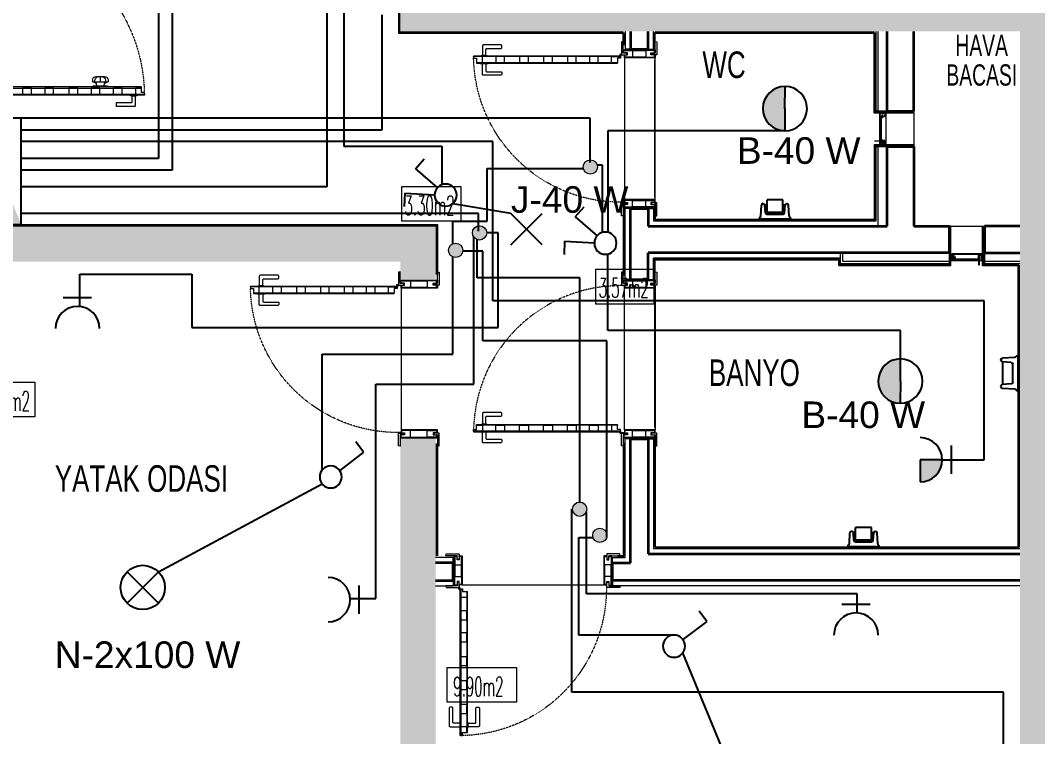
# Model space of a CAD drawing. Header units: millimetres. Extents: x -4402 to 30102, y 1696 to 6551.
# Drawn here: x 14861 to 15435, y 3877 to 4281 of the extents above; entities that cross this region are included whole.
import ezdxf

# ---------------------------------------------------------------- set-up
doc = ezdxf.new("R2010")
doc.units = ezdxf.units.MM
doc.linetypes.add('HIDDEN', pattern=[0.375, 0.25, -0.125])
for name, color, linetype, lineweight in [('ARMATUR', 1, 'Continuous', 20), ('D', 4, 'Continuous', 35), ('HA', 8, 'Continuous', 20), ('I', 3, 'Continuous', 18), ('KP', 1, 'Continuous', 20), ('MH', 20, 'Continuous', 20), ('P', 1, 'Continuous', 20), ('S', 6, 'Continuous', 20), ('TF', 1, 'Continuous', 20), ('YA', 3, 'Continuous', 13), ('YYM', 20, 'Continuous', 18)]:
    doc.layers.add(name, color=color, linetype=linetype, lineweight=lineweight)
for name, color, linetype in [('BOYA', 253, 'Continuous'), ('ELEKTRİK YAZI', 2, 'Continuous'), ('LİNYE', 4, 'Continuous'), ('SEMBOL', 1, 'Continuous'), ('VTCONT', 1, 'Continuous')]:
    doc.layers.add(name, color=color, linetype=linetype)
doc.layers.get('TF').off()
doc.styles.add('1', font='arial.ttf', dxfattribs={"height": 18})
doc.styles.add('SIMPLEX', font='SIMPLEX.SHX', dxfattribs={"width": 0.65, "height": 10})
doc.styles.get("Standard").update_dxf_attribs({"font": 'arial.ttf'})

# ---------------------------------------------------------------- blocks, each defined once
blk = doc.blocks.new('KP-100-D1')
at = {"layer": 'KP', "ltscale": 3}
for p, q in [((-10.1, 5), (-10.1, 95)), ((10, 95), (10, 5))]:
    blk.add_line(p, q, dxfattribs=at)
at = {"layer": 'KP'}
for p, q in [((-85.03, 12.5), (-85.03, 11.52)), ((-84.81, 11.52), (-85.03, 11.52)), ((-76.28, 11.52), (-84.81, 11.52)), ((-78.28, 14.5), (-83.03, 14.5)), ((-80.66, 14.5), (-80.66, 11.52)), ((-76.28, 11.52), (-76.5, 11.52)), ((-76.28, 12.5), (-76.28, 11.52)), ((-76.9, 9.22), (-84.41, 9.22)), ((-82.81, 9.52), (-82.81, 9.22)), ((-78.5, 9.52), (-78.5, 9.22)), ((-97.8, 3.83), (-101.3, 3.83)), ((-98.55, 3.68), (-100.55, 3.68)), ((-10.39, 3.4), (-13.18, 3.4)), ((-12.5, 4.05), (-12.5, 2.72))]:
    blk.add_line(p, q, dxfattribs=at)
at = {"layer": 'KP', "color": 1, "ltscale": 3}
for points in [[(-11, 96.75), (-9.1, 96.75, 0.414214), (-9, 96.85), (-9, 97.65, 0.414214), (-9.1, 97.75), (-10.9, 97.75, -0.414214), (-11, 97.85), (-11, 104.14, 0.453592), (-11.11, 104.23), (-11.91, 104.06, 0.375902), (-12, 103.96), (-12, 96.85, 0.414214), (-11.9, 96.75), (-11, 96.75)], [(10, 96.75), (8.1, 96.75, -0.414214), (8, 96.85), (8, 97.65, -0.414214), (8.1, 97.75), (9.9, 97.75, 0.414214), (10, 97.85), (10, 104.14, -0.453592), (10.11, 104.23), (10.91, 104.06, -0.375902), (11, 103.96), (11, 96.85, -0.414214), (10.9, 96.75), (10, 96.75)], [(-11, 3.25), (-9.1, 3.25, -0.414214), (-9, 3.15), (-9, 2.35, -0.414214), (-9.1, 2.25), (-10.9, 2.25, 0.414214), (-11, 2.15), (-11, -4.14, -0.453592), (-11.11, -4.23), (-11.91, -4.06, -0.375902), (-12, -3.96), (-12, 3.15, -0.414214), (-11.9, 3.25), (-11, 3.25)], [(10, 3.25), (8.1, 3.25, 0.414214), (8, 3.15), (8, 2.35, 0.414214), (8.1, 2.25), (9.9, 2.25, -0.414214), (10, 2.15), (10, -4.14, 0.453592), (10.11, -4.23), (10.91, -4.06, 0.375902), (11, -3.96), (11, 3.15, 0.414214), (10.9, 3.25), (10, 3.25)]]:
    blk.add_lwpolyline(points, format="xyb", dxfattribs=at)
at = {"layer": 'KP', "ltscale": 3}
for points in [[(-10.6, 97.8), (-11, 97.8), (-11, 99.5), (10, 99.5), (10, 97.8), (9.6, 97.8)], [(-10.6, 97.8), (-10.6, 99.1), (-5.25, 99.1), (-5.25, 95.4), (-10.1, 95.4), (-10.1, 95.9), (-9.8, 95.9), (-9.8, 96.1), (-10.1, 96.1), (-10.1, 96.7), (-8.6, 96.7), (-8.6, 97.8), (-10.6, 97.8)], [(-5.25, 99.1), (4.25, 99.1), (4.25, 95.4), (-5.25, 95.4)], [(9.6, 97.8), (9.6, 99.1), (4.25, 99.1), (4.25, 95.4), (9.6, 95.4), (9.6, 95.9), (9.6, 95.9), (9.6, 96.1), (9.6, 96.1), (9.6, 96.7), (7.6, 96.7), (7.6, 97.8), (9.6, 97.8)], [(9.6, 96.7), (10, 96.7), (10, 95), (-10.1, 95), (-10.1, 95.4)], [(-105.55, 4.5), (-105.55, 5.5), (-103.9, 5.5), (-103.9, 8), (-100.55, 8), (-100.55, 4.5), (-105.55, 4.5), (-105.55, 5.5)], [(-12.65, 4.5), (-12.65, 5.5), (-14.3, 5.5), (-14.3, 8), (-17.65, 8), (-17.65, 4.5), (-12.65, 4.5), (-12.65, 5.5)], [(-10.6, 2.2), (-11, 2.2), (-11, 0.5), (10, 0.5), (10, 2.2), (9.6, 2.2)], [(-10.6, 2.2), (-10.6, 0.9), (-5.25, 0.9), (-5.25, 4.6), (-10.1, 4.6), (-10.1, 4.1), (-9.8, 4.1), (-9.8, 3.9), (-10.1, 3.9), (-10.1, 3.3), (-8.6, 3.3), (-8.6, 2.2), (-10.6, 2.2)], [(9.6, 3.3), (10, 3.3), (10, 5), (-10.1, 5), (-10.1, 4.6)], [(-5.25, 0.9), (4.25, 0.9), (4.25, 4.6), (-5.25, 4.6)], [(9.6, 2.2), (9.6, 0.9), (4.25, 0.9), (4.25, 4.6), (9.6, 4.6), (9.6, 4.1), (9.6, 4.1), (9.6, 3.9), (9.6, 3.9), (9.6, 3.3), (7.6, 3.3), (7.6, 2.2), (9.6, 2.2)]]:
    blk.add_lwpolyline(points, dxfattribs=at)
for points in [[(-103.9, 8), (-103.9, 8.4, -0.414214), (-103.7, 8.6), (-14.55, 8.6, -0.414214), (-14.3, 8.35), (-14.3, 8)], [(-105.55, 4.5), (-105.55, 4.1, 0.414214), (-105.35, 3.9), (-12.9, 3.9, 0.414214), (-12.65, 4.15), (-12.65, 4.5)]]:
    blk.add_lwpolyline(points, format="xyb", close=True, dxfattribs=at)
for points in [[(-88, 4.5), (-93, 4.5), (-93, 8), (-88, 8)], [(-75.45, 4.5), (-80.45, 4.5), (-80.45, 8), (-75.45, 8)], [(-62.9, 4.5), (-67.9, 4.5), (-67.9, 8), (-62.9, 8)], [(-49.3, 4.5), (-54.3, 4.5), (-54.3, 8), (-49.3, 8)], [(-36.75, 4.5), (-41.75, 4.5), (-41.75, 8), (-36.75, 8)], [(-25.2, 4.5), (-30.2, 4.5), (-30.2, 8), (-25.2, 8)]]:
    blk.add_lwpolyline(points, close=True, dxfattribs=at)
at = {"layer": 'KP'}
for points in [[(-101.75, 3.9), (-101.75, 3.88, 0.414214), (-101.7, 3.83), (-97.4, 3.83, 0.414214), (-97.35, 3.88), (-97.35, 3.9)], [(-98.55, 3.68), (-98.55, 0.2, 0.414214), (-98.05, -0.3), (-90.05, -0.3, -0.414214), (-89.55, -0.8), (-89.55, -1.79, -0.410092), (-90.05, -2.3), (-100.05, -2.3, -0.414214), (-100.55, -1.8), (-100.55, 3.68)]]:
    blk.add_lwpolyline(points, format="xyb", dxfattribs=at)
for points in [[(-100.55, 3.68), (-100.85, 3.83)], [(-98.55, 3.68), (-98.25, 3.83)]]:
    blk.add_lwpolyline(points, dxfattribs=at)
for radius in [0.5, 0.42]:
    blk.add_circle((-12.5, 3.4), radius, dxfattribs=at)
at = {"layer": 'KP', "color": 8, "linetype": 'HIDDEN', "ltscale": 0.5}
blk.add_arc((-12.5, 3.4), 93.05, 88.52203, 178.70681, dxfattribs=at)
at = {"layer": 'KP'}
for centre, radius, start, end in [((-83.03, 12.5), 2, 90, 180), ((-84.81, 9.52), 2, 0, 90), ((-80.2, 11.56), 3.55, 123.88288, 180.62945), ((-81.11, 11.56), 3.55, 359.37055, 56.11712), ((-76.5, 9.52), 2, 90, 180), ((-78.28, 12.5), 2, 0, 90), ((-84.41, 8.6), 0.625, 90, 180), ((-76.9, 8.6), 0.625, 0, 90)]:
    blk.add_arc(centre, radius, start, end, dxfattribs=at)
blk = doc.blocks.new('KP-90-3')
at = {"layer": 'KP', "ltscale": 3}
blk.add_line((9.38, -5), (9.38, -85), dxfattribs=at)
at = {"layer": 'KP'}
for p, q in [((9.67, -3.4), (12.18, -3.4)), ((11.5, -4.05), (11.5, -2.72)), ((86.8, -3.83), (90.3, -3.83)), ((87.55, -3.68), (89.55, -3.68)), ((86.8, -8.11), (90.3, -8.11)), ((87.55, -8.26), (89.55, -8.26))]:
    blk.add_line(p, q, dxfattribs=at)
at = {"layer": 'KP', "color": 1, "ltscale": 3}
for points in [[(-11, -3.25), (-9.1, -3.25, 0.414214), (-9, -3.15), (-9, -2.35, 0.414214), (-9.1, -2.25), (-10.9, -2.25, -0.414214), (-11, -2.15), (-11, 4.14, 0.453592), (-11.11, 4.23), (-11.91, 4.06, 0.375902), (-12, 3.96), (-12, -3.15, 0.414214), (-11.9, -3.25), (-11, -3.25)], [(10, -3.25), (8.1, -3.25, -0.414214), (8, -3.15), (8, -2.35, -0.414214), (8.1, -2.25), (9.9, -2.25, 0.414214), (10, -2.15), (10, 4.14, -0.453592), (10.11, 4.23), (10.91, 4.06, -0.375902), (11, 3.96), (11, -3.15, -0.414214), (10.9, -3.25), (10, -3.25)], [(-11, -86.75), (-9.1, -86.75, -0.414214), (-9, -86.85), (-9, -87.65, -0.414214), (-9.1, -87.75), (-10.9, -87.75, 0.414214), (-11, -87.85), (-11, -94.14, -0.453592), (-11.11, -94.23), (-11.91, -94.06, -0.375902), (-12, -93.96), (-12, -86.85, -0.414214), (-11.9, -86.75), (-11, -86.75)], [(10, -86.75), (8.1, -86.75, 0.414214), (8, -86.85), (8, -87.65, 0.414214), (8.1, -87.75), (9.9, -87.75, -0.414214), (10, -87.85), (10, -94.14, 0.453592), (10.11, -94.23), (10.91, -94.06, 0.375902), (11, -93.96), (11, -86.85, 0.414214), (10.9, -86.75), (10, -86.75)]]:
    blk.add_lwpolyline(points, format="xyb", dxfattribs=at)
at = {"layer": 'KP'}
for points in [[(87.55, -3.68), (87.55, -0.2, 0.414214), (87.05, 0.3), (79.05, 0.3, -0.414214), (78.55, 0.8), (78.55, 1.79, -0.410092), (79.05, 2.3), (89.05, 2.3, -0.414214), (89.55, 1.8), (89.55, -3.68)], [(90.75, -3.9), (90.75, -3.88, 0.414214), (90.7, -3.83), (86.4, -3.83, 0.414214), (86.35, -3.88), (86.35, -3.9)], [(87.55, -8.26), (87.55, -12.3, -0.414214), (87.05, -12.8), (79.05, -12.8, 0.414214), (78.55, -13.3), (78.55, -14.29, 0.410092), (79.05, -14.8), (89.05, -14.8, 0.414214), (89.55, -14.3), (89.55, -8.26)], [(90.75, -8.04), (90.75, -8.06, -0.414214), (90.7, -8.11), (86.4, -8.11, -0.414214), (86.35, -8.06), (86.35, -8.04)]]:
    blk.add_lwpolyline(points, format="xyb", dxfattribs=at)
at = {"layer": 'KP', "ltscale": 3}
for points in [[(9.6, -2.2), (10, -2.2), (10, -0.5), (-11, -0.5), (-11, -2.2), (-10.6, -2.2)], [(-10.6, -3.3), (-11, -3.3), (-11, -5), (9.38, -5), (9.38, -4.6)], [(-10.6, -2.2), (-10.6, -0.9), (-5.25, -0.9), (-5.25, -4.6), (-10.6, -4.6), (-10.6, -4.1), (-10.6, -4.1), (-10.6, -3.9), (-10.6, -3.9), (-10.6, -3.3), (-8.6, -3.3), (-8.6, -2.2), (-10.6, -2.2)], [(4.25, -0.9), (-5.25, -0.9), (-5.25, -4.6), (4.25, -4.6)], [(9.6, -2.2), (9.6, -0.9), (4.25, -0.9), (4.25, -4.6), (9.38, -4.6), (9.38, -4.1), (9.08, -4.1), (9.08, -3.9), (9.38, -3.9), (9.38, -3.3), (7.6, -3.3), (7.6, -2.2), (9.6, -2.2)], [(11.65, -4.22), (11.65, -5.22), (13.3, -5.22), (13.3, -7.72), (16.65, -7.72), (16.65, -4.22), (11.65, -4.22), (11.65, -5.22)], [(94.55, -4.22), (94.55, -5.22), (92.9, -5.22), (92.9, -7.72), (89.55, -7.72), (89.55, -4.22), (94.55, -4.22), (94.55, -5.22)], [(-10.6, -86.7), (-11, -86.7), (-11, -85), (9.38, -85), (9.38, -85.4)], [(-10.6, -87.8), (-10.6, -89.1), (-5.25, -89.1), (-5.25, -85.4), (-10.6, -85.4), (-10.6, -85.9), (-10.6, -85.9), (-10.6, -86.1), (-10.6, -86.1), (-10.6, -86.7), (-8.6, -86.7), (-8.6, -87.8), (-10.6, -87.8)], [(4.25, -89.1), (-5.25, -89.1), (-5.25, -85.4), (4.25, -85.4)], [(9.6, -87.8), (9.6, -89.1), (4.25, -89.1), (4.25, -85.4), (9.38, -85.4), (9.38, -85.9), (9.08, -85.9), (9.08, -86.1), (9.38, -86.1), (9.38, -86.7), (7.6, -86.7), (7.6, -87.8), (9.6, -87.8)], [(9.6, -87.8), (10, -87.8), (10, -89.5), (-11, -89.5), (-11, -87.8), (-10.6, -87.8)]]:
    blk.add_lwpolyline(points, dxfattribs=at)
for points in [[(94.55, -4.22), (94.55, -4.1, 0.414214), (94.35, -3.9), (11.9, -3.9, 0.414214), (11.65, -4.15), (11.65, -4.22)], [(92.9, -7.72), (92.9, -7.84, -0.414214), (92.7, -8.04), (13.55, -8.04, -0.414214), (13.3, -7.79), (13.3, -7.72)]]:
    blk.add_lwpolyline(points, format="xyb", close=True, dxfattribs=at)
for points in [[(24.15, -4.22), (29.15, -4.22), (29.15, -7.72), (24.15, -7.72)], [(36.55, -4.22), (41.55, -4.22), (41.55, -7.72), (36.55, -7.72)], [(50.05, -4.22), (55.05, -4.22), (55.05, -7.72), (50.05, -7.72)], [(63.55, -4.22), (68.55, -4.22), (68.55, -7.72), (63.55, -7.72)], [(77.05, -4.22), (82.05, -4.22), (82.05, -7.72), (77.05, -7.72)]]:
    blk.add_lwpolyline(points, close=True, dxfattribs=at)
at = {"layer": 'KP'}
for points in [[(87.55, -3.68), (87.25, -3.83)], [(89.55, -3.68), (89.85, -3.83)], [(87.55, -8.26), (87.25, -8.11)], [(89.55, -8.26), (89.85, -8.11)]]:
    blk.add_lwpolyline(points, dxfattribs=at)
for radius in [0.5, 0.42]:
    blk.add_circle((11.5, -3.4), radius, dxfattribs=at)
at = {"layer": 'KP', "color": 8, "linetype": 'HIDDEN', "ltscale": 0.5}
blk.add_arc((11.5, -3.4), 83.05, 268.53726, 358.74429, dxfattribs=at)
blk = doc.blocks.new('KW901')
at = {"layer": 'KP', "ltscale": 3}
for p, q in [((-85, 8), (-5, 8)), ((-5, -9.38), (-85, -9.38))]:
    blk.add_line(p, q, dxfattribs=at)
at = {"layer": 'KP'}
for p, q in [((-3.4, -9.67), (-3.4, -12.18)), ((-4.05, -11.5), (-2.72, -11.5)), ((-8.26, -87.55), (-8.26, -89.55)), ((-8.11, -86.8), (-8.11, -90.3)), ((-3.83, -86.8), (-3.83, -90.3)), ((-3.68, -87.55), (-3.68, -89.55))]:
    blk.add_line(p, q, dxfattribs=at)
at = {"layer": 'KP', "color": 1, "ltscale": 3}
for points in [[(-86.75, 8), (-86.75, 6.1, -0.414214), (-86.85, 6), (-87.65, 6, -0.414214), (-87.75, 6.1), (-87.75, 7.9, 0.414214), (-87.85, 8), (-94.14, 8, -0.453592), (-94.23, 8.11), (-94.06, 8.91, -0.375902), (-93.96, 9), (-86.85, 9, -0.414214), (-86.75, 8.9), (-86.75, 8)], [(-3.25, 8), (-3.25, 6.1, 0.414214), (-3.15, 6), (-2.35, 6, 0.414214), (-2.25, 6.1), (-2.25, 7.9, -0.414214), (-2.15, 8), (4.14, 8, 0.453592), (4.23, 8.11), (4.06, 8.91, 0.375902), (3.96, 9), (-3.15, 9, 0.414214), (-3.25, 8.9), (-3.25, 8)], [(-86.75, -10), (-86.75, -8.1, 0.414214), (-86.85, -8), (-87.65, -8, 0.414214), (-87.75, -8.1), (-87.75, -9.9, -0.414214), (-87.85, -10), (-94.14, -10, 0.453592), (-94.23, -10.11), (-94.06, -10.91, 0.375902), (-93.96, -11), (-86.85, -11, 0.414214), (-86.75, -10.9), (-86.75, -10)], [(-3.25, -10), (-3.25, -8.1, -0.414214), (-3.15, -8), (-2.35, -8, -0.414214), (-2.25, -8.1), (-2.25, -9.9, 0.414214), (-2.15, -10), (4.14, -10, -0.453592), (4.23, -10.11), (4.06, -10.91, -0.375902), (3.96, -11), (-3.15, -11, -0.414214), (-3.25, -10.9), (-3.25, -10)]]:
    blk.add_lwpolyline(points, format="xyb", dxfattribs=at)
at = {"layer": 'KP', "ltscale": 3}
for points in [[(-87.8, -9.6), (-87.8, -10), (-89.5, -10), (-89.5, 8), (-87.8, 8), (-87.8, 7.6)], [(-87.8, 7.6), (-89.1, 7.6), (-89.1, -4.75), (-85.4, -4.75), (-85.4, 7.6), (-85.9, 7.6), (-85.9, 7.6), (-86.1, 7.6), (-86.1, 7.6), (-86.7, 7.6), (-86.7, 5.6), (-87.8, 5.6), (-87.8, 7.6)], [(-86.7, 7.6), (-86.7, 8), (-85, 8), (-85, -9.38), (-85.4, -9.38)], [(-3.3, 7.6), (-3.3, 8), (-5, 8), (-5, -9.38), (-4.6, -9.38)], [(-2.2, 7.6), (-0.9, 7.6), (-0.9, -4.75), (-4.6, -4.75), (-4.6, 7.6), (-4.1, 7.6), (-4.1, 7.6), (-3.9, 7.6), (-3.9, 7.6), (-3.3, 7.6), (-3.3, 5.6), (-2.2, 5.6), (-2.2, 7.6)], [(-2.2, -9.6), (-2.2, -10), (-0.5, -10), (-0.5, 8), (-2.2, 8), (-2.2, 7.6)], [(-87.8, -9.6), (-89.1, -9.6), (-89.1, 2.75), (-85.4, 2.75), (-85.4, -9.38), (-85.9, -9.38), (-85.9, -9.08), (-86.1, -9.08), (-86.1, -9.38), (-86.7, -9.38), (-86.7, -7.6), (-87.8, -7.6), (-87.8, -9.6)], [(-89.1, 2.75), (-89.1, -4.75), (-85.4, -4.75), (-85.4, 2.75)], [(-2.2, -9.6), (-0.9, -9.6), (-0.9, 2.75), (-4.6, 2.75), (-4.6, -9.38), (-4.1, -9.38), (-4.1, -9.08), (-3.9, -9.08), (-3.9, -9.38), (-3.3, -9.38), (-3.3, -7.6), (-2.2, -7.6), (-2.2, -9.6)], [(-0.9, 2.75), (-0.9, -4.75), (-4.6, -4.75), (-4.6, 2.75)], [(-4.22, -11.65), (-5.22, -11.65), (-5.22, -13.3), (-7.72, -13.3), (-7.72, -16.65), (-4.22, -16.65), (-4.22, -11.65), (-5.22, -11.65)], [(-4.22, -94.55), (-5.22, -94.55), (-5.22, -92.9), (-7.72, -92.9), (-7.72, -89.55), (-4.22, -89.55), (-4.22, -94.55), (-5.22, -94.55)]]:
    blk.add_lwpolyline(points, dxfattribs=at)
for points in [[(-7.72, -92.9), (-7.84, -92.9, -0.414214), (-8.04, -92.7), (-8.04, -13.55, -0.414214), (-7.79, -13.3), (-7.72, -13.3)], [(-4.22, -94.55), (-4.1, -94.55, 0.414214), (-3.9, -94.35), (-3.9, -11.9, 0.414214), (-4.15, -11.65), (-4.22, -11.65)]]:
    blk.add_lwpolyline(points, format="xyb", close=True, dxfattribs=at)
for points in [[(-4.22, -24.15), (-4.22, -29.15), (-7.72, -29.15), (-7.72, -24.15)], [(-4.22, -36.55), (-4.22, -41.55), (-7.72, -41.55), (-7.72, -36.55)], [(-4.22, -50.05), (-4.22, -55.05), (-7.72, -55.05), (-7.72, -50.05)], [(-4.22, -63.55), (-4.22, -68.55), (-7.72, -68.55), (-7.72, -63.55)], [(-4.22, -77.05), (-4.22, -82.05), (-7.72, -82.05), (-7.72, -77.05)]]:
    blk.add_lwpolyline(points, close=True, dxfattribs=at)
at = {"layer": 'KP'}
for points in [[(-8.26, -87.55), (-12.3, -87.55, -0.414214), (-12.8, -87.05), (-12.8, -79.05, 0.414214), (-13.3, -78.55), (-14.29, -78.55, 0.410092), (-14.8, -79.05), (-14.8, -89.05, 0.414214), (-14.3, -89.55), (-8.26, -89.55)], [(-3.68, -87.55), (-0.2, -87.55, 0.414214), (0.3, -87.05), (0.3, -79.05, -0.414214), (0.8, -78.55), (1.79, -78.55, -0.410092), (2.3, -79.05), (2.3, -89.05, -0.414214), (1.8, -89.55), (-3.68, -89.55)], [(-8.04, -90.75), (-8.06, -90.75, -0.414214), (-8.11, -90.7), (-8.11, -86.4, -0.414214), (-8.06, -86.35), (-8.04, -86.35)], [(-3.9, -90.75), (-3.88, -90.75, 0.414214), (-3.83, -90.7), (-3.83, -86.4, 0.414214), (-3.88, -86.35), (-3.9, -86.35)]]:
    blk.add_lwpolyline(points, format="xyb", dxfattribs=at)
for points in [[(-8.26, -87.55), (-8.11, -87.25)], [(-8.26, -89.55), (-8.11, -89.85)], [(-3.68, -87.55), (-3.83, -87.25)], [(-3.68, -89.55), (-3.83, -89.85)]]:
    blk.add_lwpolyline(points, dxfattribs=at)
for radius in [0.5, 0.42]:
    blk.add_circle((-3.4, -11.5), radius, dxfattribs=at)
at = {"layer": 'KP', "color": 8, "linetype": 'HIDDEN', "ltscale": 0.5}
blk.add_arc((-3.4, -11.5), 83.05, 178.53726, 268.74429, dxfattribs=at)
blk = doc.blocks.new('KAGITLIK PL 1')
at = {"layer": 'ARMATUR', "linetype": 'Continuous'}
blk.add_line((2.09, 0), (-2.12, 0), dxfattribs=at)
at = {"layer": 'VTCONT'}
for p, q in [((-8.94, 0), (8.94, 0)), ((8.94, -0.2), (8.94, 0)), ((-8.01, -1.72), (-7.68, -7.9)), ((-5.44, -3.51), (-5.77, -7.9)), ((-4.55, -2.69), (4.53, -2.69)), ((-4.49, -3.8), (-4.49, -10.96)), ((-4.49, -3.8), (4.46, -3.8)), ((4.46, -3.8), (4.46, -10.96)), ((5.42, -3.51), (5.74, -7.9)), ((7.98, -1.72), (7.66, -7.9)), ((-6.66, -8.73), (-6.79, -8.73)), ((-5.76, -7.83), (-4.49, -7.83)), ((-5.7, -6.94), (-4.49, -6.94)), ((-4.49, -10.96), (4.46, -10.96)), ((4.46, -6.94), (5.67, -6.94)), ((4.46, -7.83), (5.74, -7.83)), ((6.64, -8.73), (6.76, -8.73))]:
    blk.add_line(p, q, dxfattribs=at)
for centre, start, end in [((-8.07, -0.2), 166.78072, 242.33295), ((-8.9, -1.79), 4.23639, 62.33295), ((-4.55, -3.58), 90, 175.76361), ((4.53, -3.58), 4.23639, 90), ((8.87, -1.79), 117.66705, 175.76361), ((8.04, -0.2), 297.66705, 0), ((-6.79, -7.83), 184.23639, 270), ((-6.66, -7.83), 270, 355.76361), ((6.64, -7.83), 184.23639, 270), ((6.76, -7.83), 270, 355.76361)]:
    blk.add_arc(centre, 0.895, start, end, dxfattribs=at)
blk = doc.blocks.new('KPO90-1')
at = {"layer": 'KP', "ltscale": 3}
blk.add_line((-5, -7.38), (-85, -7.38), dxfattribs=at)
at = {"layer": 'KP'}
for p, q in [((-4.05, -9.5), (-2.72, -9.5)), ((-3.4, -7.67), (-3.4, -10.18)), ((-8.26, -85.55), (-8.26, -87.55)), ((-8.11, -84.8), (-8.11, -88.3)), ((-3.83, -84.8), (-3.83, -88.3)), ((-3.68, -85.55), (-3.68, -87.55))]:
    blk.add_line(p, q, dxfattribs=at)
at = {"layer": 'KP', "color": 1, "ltscale": 3}
for points in [[(-86.75, 9), (-86.75, 7.1, -0.414214), (-86.85, 7), (-87.65, 7, -0.414214), (-87.75, 7.1), (-87.75, 8.9, 0.414214), (-87.85, 9), (-94.14, 9, -0.453592), (-94.23, 9.11), (-94.06, 9.91, -0.375902), (-93.96, 10), (-86.85, 10, -0.414214), (-86.75, 9.9), (-86.75, 9)], [(-3.25, 9), (-3.25, 7.1, 0.414214), (-3.15, 7), (-2.35, 7, 0.414214), (-2.25, 7.1), (-2.25, 8.9, -0.414214), (-2.15, 9), (4.14, 9, 0.453592), (4.23, 9.11), (4.06, 9.91, 0.375902), (3.96, 10), (-3.15, 10, 0.414214), (-3.25, 9.9), (-3.25, 9)], [(-86.75, -8), (-86.75, -6.1, 0.414214), (-86.85, -6), (-87.65, -6, 0.414214), (-87.75, -6.1), (-87.75, -7.9, -0.414214), (-87.85, -8), (-94.14, -8, 0.453592), (-94.23, -8.11), (-94.06, -8.91, 0.375902), (-93.96, -9), (-86.85, -9, 0.414214), (-86.75, -8.9), (-86.75, -8)], [(-3.25, -8), (-3.25, -6.1, -0.414214), (-3.15, -6), (-2.35, -6, -0.414214), (-2.25, -6.1), (-2.25, -7.9, 0.414214), (-2.15, -8), (4.14, -8, -0.453592), (4.23, -8.11), (4.06, -8.91, -0.375902), (3.96, -9), (-3.15, -9, -0.414214), (-3.25, -8.9), (-3.25, -8)]]:
    blk.add_lwpolyline(points, format="xyb", dxfattribs=at)
at = {"layer": 'KP', "ltscale": 3}
for points in [[(-87.8, -7.6), (-87.8, -8), (-89.5, -8), (-89.5, 9), (-87.8, 9), (-87.8, 8.6)], [(-87.8, 8.6), (-89.1, 8.6), (-89.1, -2.75), (-85.4, -2.75), (-85.4, 8.6), (-85.9, 8.6), (-85.9, 8.6), (-86.1, 8.6), (-86.1, 8.6), (-86.7, 8.6), (-86.7, 6.6), (-87.8, 6.6), (-87.8, 8.6)], [(-86.7, 8.6), (-86.7, 9), (-85, 9), (-85, -7.38), (-85.4, -7.38)], [(-3.3, 8.6), (-3.3, 9), (-5, 9), (-5, -7.38), (-4.6, -7.38)], [(-2.2, 8.6), (-0.9, 8.6), (-0.9, -2.75), (-4.6, -2.75), (-4.6, 8.6), (-4.1, 8.6), (-4.1, 8.6), (-3.9, 8.6), (-3.9, 8.6), (-3.3, 8.6), (-3.3, 6.6), (-2.2, 6.6), (-2.2, 8.6)], [(-2.2, -7.6), (-2.2, -8), (-0.5, -8), (-0.5, 9), (-2.2, 9), (-2.2, 8.6)], [(-87.8, -7.6), (-89.1, -7.6), (-89.1, 3.75), (-85.4, 3.75), (-85.4, -7.38), (-85.9, -7.38), (-85.9, -7.08), (-86.1, -7.08), (-86.1, -7.38), (-86.7, -7.38), (-86.7, -5.6), (-87.8, -5.6), (-87.8, -7.6)], [(-89.1, 3.75), (-89.1, -2.75), (-85.4, -2.75), (-85.4, 3.75)], [(-2.2, -7.6), (-0.9, -7.6), (-0.9, 3.75), (-4.6, 3.75), (-4.6, -7.38), (-4.1, -7.38), (-4.1, -7.08), (-3.9, -7.08), (-3.9, -7.38), (-3.3, -7.38), (-3.3, -5.6), (-2.2, -5.6), (-2.2, -7.6)], [(-0.9, 3.75), (-0.9, -2.75), (-4.6, -2.75), (-4.6, 3.75)], [(-4.22, -9.65), (-5.22, -9.65), (-5.22, -11.3), (-7.72, -11.3), (-7.72, -14.65), (-4.22, -14.65), (-4.22, -9.65), (-5.22, -9.65)], [(-4.22, -92.55), (-5.22, -92.55), (-5.22, -90.9), (-7.72, -90.9), (-7.72, -87.55), (-4.22, -87.55), (-4.22, -92.55), (-5.22, -92.55)]]:
    blk.add_lwpolyline(points, dxfattribs=at)
for points in [[(-7.72, -90.9), (-7.84, -90.9, -0.414214), (-8.04, -90.7), (-8.04, -11.55, -0.414214), (-7.79, -11.3), (-7.72, -11.3)], [(-4.22, -92.55), (-4.1, -92.55, 0.414214), (-3.9, -92.35), (-3.9, -9.9, 0.414214), (-4.15, -9.65), (-4.22, -9.65)]]:
    blk.add_lwpolyline(points, format="xyb", close=True, dxfattribs=at)
for points in [[(-4.22, -22.15), (-4.22, -27.15), (-7.72, -27.15), (-7.72, -22.15)], [(-4.22, -34.55), (-4.22, -39.55), (-7.72, -39.55), (-7.72, -34.55)], [(-4.22, -48.05), (-4.22, -53.05), (-7.72, -53.05), (-7.72, -48.05)], [(-4.22, -61.55), (-4.22, -66.55), (-7.72, -66.55), (-7.72, -61.55)], [(-4.22, -75.05), (-4.22, -80.05), (-7.72, -80.05), (-7.72, -75.05)]]:
    blk.add_lwpolyline(points, close=True, dxfattribs=at)
at = {"layer": 'KP'}
for points in [[(-8.26, -85.55), (-12.3, -85.55, -0.414214), (-12.8, -85.05), (-12.8, -77.05, 0.414214), (-13.3, -76.55), (-14.29, -76.55, 0.410092), (-14.8, -77.05), (-14.8, -87.05, 0.414214), (-14.3, -87.55), (-8.26, -87.55)], [(-3.68, -85.55), (-0.2, -85.55, 0.414214), (0.3, -85.05), (0.3, -77.05, -0.414214), (0.8, -76.55), (1.79, -76.55, -0.410092), (2.3, -77.05), (2.3, -87.05, -0.414214), (1.8, -87.55), (-3.68, -87.55)], [(-8.04, -88.75), (-8.06, -88.75, -0.414214), (-8.11, -88.7), (-8.11, -84.4, -0.414214), (-8.06, -84.35), (-8.04, -84.35)], [(-3.9, -88.75), (-3.88, -88.75, 0.414214), (-3.83, -88.7), (-3.83, -84.4, 0.414214), (-3.88, -84.35), (-3.9, -84.35)]]:
    blk.add_lwpolyline(points, format="xyb", dxfattribs=at)
for points in [[(-8.26, -85.55), (-8.11, -85.25)], [(-3.68, -85.55), (-3.83, -85.25)], [(-8.26, -87.55), (-8.11, -87.85)], [(-3.68, -87.55), (-3.83, -87.85)]]:
    blk.add_lwpolyline(points, dxfattribs=at)
for radius in [0.5, 0.42]:
    blk.add_circle((-3.4, -9.5), radius, dxfattribs=at)
at = {"layer": 'KP', "color": 8, "linetype": 'HIDDEN', "ltscale": 0.5}
blk.add_arc((-3.4, -9.5), 83.05, 178.53726, 268.74429, dxfattribs=at)
blk = doc.blocks.new('WC-1')
at = {"layer": 'P'}
for p, q in [((4.4, -1.45), (4.4, -0.85)), ((4.4, -2.95), (4.4, -17.05))]:
    blk.add_line(p, q, dxfattribs=at)
at = {"layer": 'P', "color": 8}
for points in [[(0.8, -18.35), (0.6, -18.35), (0.6, -1.65), (0.8, -1.65)], [(2.88, -3.43), (2.96, -3.43), (2.96, -3.56), (2.5, -3.56), (2.5, -3.43), (2.56, -3.43), (2.56, -2.65), (2.5, -2.65), (2.5, -2.52), (2.96, -2.52), (2.96, -2.65), (2.88, -2.65)], [(7, -16.98), (7, -16.8), (1.33, -16.8), (1.33, -16.98)], [(1.81, -17.35), (1.89, -17.35), (1.89, -17.48), (1.43, -17.48), (1.43, -17.35), (1.5, -17.35), (1.5, -16.57), (1.43, -16.57), (1.43, -16.44), (1.89, -16.44), (1.89, -16.57), (1.81, -16.57)], [(2.88, -17.35), (2.96, -17.35), (2.96, -17.48), (2.5, -17.48), (2.5, -17.35), (2.56, -17.35), (2.56, -16.57), (2.5, -16.57), (2.5, -16.44), (2.96, -16.44), (2.96, -16.57), (2.88, -16.57)]]:
    blk.add_lwpolyline(points, close=True, dxfattribs=at)
at = {"layer": 'P'}
for points in [[(4.4, 0), (4.4, -2.95), (0.8, -2.95), (0.8, -1.35), (4.1, -1.35), (4.1, 0)], [(1.1, -1.65), (4.1, -1.65), (4.1, -2.65), (1.1, -2.65)], [(3.6, -3.25), (2.33, -3.25), (2.33, -3.43), (3.39, -3.43), (3.39, -16.57), (1.33, -16.57), (1.33, -16.75), (3.6, -16.75)], [(1.1, -18.35), (4.1, -18.35), (4.1, -17.35), (1.1, -17.35)]]:
    blk.add_lwpolyline(points, close=True, dxfattribs=at)
at = {"layer": 'P', "color": 8}
blk.add_lwpolyline([(3.67, -3.25), (4.06, -3.25), (4.06, -16.75), (3.67, -16.75)], dxfattribs=at)
at = {"layer": 'P'}
blk.add_lwpolyline([(4.1, -20), (4.1, -18.65), (0.8, -18.65), (0.8, -17.05), (4.4, -17.05), (4.4, -20), (4.1, -20)], dxfattribs=at)
blk = doc.blocks.new('SABUNLUK PL 1')
at = {"layer": 'VTCONT'}
for p, q in [((-9.99, -0.23), (-9.99, 0)), ((-9.99, 0), (9.99, 0)), ((10.01, -0.23), (10.01, 0)), ((-8.92, -1.93), (-8.56, -8.82)), ((-6.06, -3.93), (-6.42, -8.82)), ((-5.06, -3), (5.08, -3)), ((6.08, -3.93), (6.44, -8.82)), ((8.94, -1.93), (8.58, -8.82)), ((-7.42, -9.75), (-7.56, -9.75)), ((-6.41, -8.75), (6.44, -8.75)), ((7.44, -9.75), (7.58, -9.75))]:
    blk.add_line(p, q, dxfattribs=at)
for centre, start, end in [((-8.99, -0.23), 180, 242.33295), ((-9.92, -2), 4.23639, 62.33295), ((-5.06, -4), 90, 175.76361), ((5.08, -4), 4.23639, 90), ((9.94, -2), 117.66705, 175.76361), ((9.01, -0.23), 297.66705, 0), ((-7.56, -8.75), 184.23639, 270), ((-7.42, -8.75), 270, 355.76361), ((7.44, -8.75), 184.23639, 270), ((7.58, -8.75), 270, 355.76361)]:
    blk.add_arc(centre, 1, start, end, dxfattribs=at)
blk = doc.blocks.new('Armatür_Lamba')
at = {"layer": 'SEMBOL'}
for p, q in [((8.84, -8.84), (-8.84, 8.84)), ((-8.84, -8.84), (8.84, 8.84))]:
    blk.add_line(p, q, dxfattribs=at)
blk = doc.blocks.new('Armatür_Etanj')
at = {"layer": 'SEMBOL'}
h = blk.add_hatch(color=256, dxfattribs=at)
edge = h.paths.add_edge_path()
edge.add_arc((0, 0), 12.5, 89.56194, 269.56194)
edge.add_line((-0.1, -12.5), (0, 0))
edge.add_line((0, 0), (0.1, 12.5))
for q in [(0.1, 12.5), (-0.1, -12.5)]:
    blk.add_line((0, 0), q, dxfattribs=at)
for start, end in [(89.56194, 269.56194), (269.56194, 89.56194)]:
    blk.add_arc((0, 0), 12.5, start, end, dxfattribs=at)
blk = doc.blocks.new('Armatür_Avize')
at = {"layer": 'SEMBOL'}
for p, q in [((-8.84, -8.84), (8.84, 8.84)), ((8.84, -8.84), (-8.84, 8.84))]:
    blk.add_line(p, q, dxfattribs=at)
blk.add_circle((0, 0), 12.5, dxfattribs=at)
blk = doc.blocks.new('Priz_Topraklı etanj')
at = {"layer": 'SEMBOL'}
h = blk.add_hatch(color=256, dxfattribs=at)
edge = h.paths.add_edge_path()
edge.add_line((0, 0), (0, 12.5))
edge.add_line((0, 12.5), (-12.5, 12.5))
edge.add_arc((0, 12.5), 12.5, 180, 270)
for p, q in [((0, 12.5), (-12.5, 12.5)), ((0, 0), (0, 12.5)), ((8, -5), (-8, -5))]:
    blk.add_line(p, q, dxfattribs=at)
for start, end in [(180, 270), (270, 0)]:
    blk.add_arc((0, 12.5), 12.5, start, end, dxfattribs=at)
blk = doc.blocks.new('Priz_Topraklı')
at = {"layer": 'SEMBOL'}
blk.add_line((8, -5), (-8, -5), dxfattribs=at)
blk.add_arc((0, 12.5), 12.5, 180, 0, dxfattribs=at)
blk = doc.blocks.new('Pano_Aydınlatma_Küçük')
at = {"layer": 'SEMBOL'}
blk.add_lwpolyline([(25, -30), (25, 30), (0, 30), (0, -30)], close=True, dxfattribs=at)
blk.add_solid([(0, 30), (25, -30), (0, -30)], dxfattribs=at)
blk = doc.blocks.new('Anahtar_Adi')
at = {"layer": 'SEMBOL'}
for q in [(0.03, 6.25), (7.66, 23.11)]:
    blk.add_line((0.29, 23.14), q, dxfattribs=at)
blk.add_circle((0, 0), 6.25, dxfattribs=at)
blk = doc.blocks.new('Anahtar_Komutatör')
at = {"layer": 'SEMBOL'}
for p, q in [((-6.68, 21.62), (-13.82, 19.31)), ((-6.68, 21.62), (-1.93, 5.95)), ((8.37, 21.56), (2.35, 5.79)), ((8.37, 21.56), (15.32, 18.75))]:
    blk.add_line(p, q, dxfattribs=at)
blk.add_circle((0, 0), 6.25, dxfattribs=at)
blk = doc.blocks.new('Buat_Daire')
at = {"layer": 'SEMBOL', "lineweight": 20}
h = blk.add_hatch(color=256, dxfattribs=at)
edge = h.paths.add_edge_path()
edge.add_arc((0, 0), 4.03, 0, 360)
blk.add_circle((0, 0), 4.03, dxfattribs=at)

msp = doc.modelspace()

# ---------------------------------------------------------------- hatches: boundary and pattern name
at = {"layer": 'BOYA', "linetype": 'Continuous'}
for points in [[(15795.09, 4299.98), (15775.09, 4299.98), (15775.09, 4294.98), (15445.09, 4294.98), (15445.09, 4844.98), (15425.09, 4844.98), (15425.09, 4294.98), (15095.09, 4294.98), (15095.09, 4299.98), (15075.09, 4299.98), (15075.09, 4294.98), (15075.09, 4274.98), (15425.09, 4274.98), (15425.09, 3624.98), (15445.09, 3624.98), (15445.09, 4274.98), (15795.09, 4274.98)], [(15095.09, 4164.98), (14835.09, 4164.98), (14835.09, 4234.98), (14815.09, 4234.98), (14815.09, 4164.98), (14745.09, 4164.98), (14745.09, 3784.98), (14765.09, 3784.98), (14765.09, 4144.98), (15075.09, 4144.98), (15075.09, 4134.98), (15095.09, 4134.98)], [(15095.09, 4044.98), (15075.09, 4044.98), (15075.09, 3624.98), (15095.09, 3624.98)]]:
    msp.add_hatch(color=256, dxfattribs=at).paths.add_polyline_path(points)

# ---------------------------------------------------------------- linework, layer by layer
for p, q in [((14938.59, 4573.27), (14938.59, 4203.19)), ((14946.42, 4442.21), (14946.42, 4196.59)), ((15033.73, 4285.45), (15033.73, 4187.25)), ((15127.51, 4212.89), (14861.09, 4212.89)), ((15127.51, 4122.77), (15127.51, 4212.89)), ((14938.59, 4203.19), (14861.09, 4203.19)), ((14946.42, 4196.59), (14861.09, 4196.59)), ((15033.73, 4187.25), (14861.09, 4187.25)), ((15119.35, 4172.21), (14861.09, 4172.21)), ((15119.35, 4162.23), (15119.35, 4172.21)), ((15130.34, 4161.32), (15123.95, 4161.32)), ((15130.34, 4107.72), (15130.34, 4161.32)), ((15116.75, 4075.76), (15116.75, 4158.72)), ((15118.66, 4135.75), (15118.66, 4157.38)), ((14894.2, 4119.62), (14894.2, 4137.86)), ((14894.2, 4137.86), (14957.38, 4137.86)), ((14957.38, 4137.86), (14957.38, 4107.72)), ((15176.61, 4135.75), (15118.66, 4135.75)), ((15176.61, 4009.25), (15176.61, 4135.75)), ((15404.89, 4122.77), (15127.51, 4122.77)), ((15404.89, 4033.13), (15404.89, 4122.77)), ((14957.38, 4107.72), (15130.34, 4107.72)), ((15061.44, 3954.77), (15061.44, 4075.76)), ((15061.44, 4075.76), (15116.75, 4075.76)), ((15172.09, 3901.9), (15172.09, 4005.29)), ((15172.09, 4005.29), (15172.46, 4005.29)), ((15180.32, 3957.43), (15180.32, 4003.94)), ((15046.82, 3954.77), (15061.44, 3954.77)), ((15333.24, 3957.43), (15180.32, 3957.43)), ((15333.24, 3946.67), (15333.24, 3957.43)), ((15415.84, 3901.9), (15172.09, 3901.9)), ((15415.84, 3765.14), (15415.84, 3901.9))]:
    msp.add_line(p, q)
at = {"color": 9, "true_color": 0xd19cc7}
for p, q in [((15043.24, 4332.71), (15043.24, 4210.18)), ((15064.76, 4284.26), (15064.76, 4219.24)), ((15182.33, 4225.98), (14861.09, 4225.98)), ((15182.33, 4200.85), (15182.33, 4225.98)), ((15064.76, 4219.24), (14861.09, 4219.24)), ((15292.28, 4218.86), (15192.27, 4218.86)), ((15192.27, 4218.86), (15192.27, 4161.53)), ((15043.24, 4210.18), (15098.55, 4210.18)), ((15098.55, 4210.18), (15098.55, 4188.36)), ((15124.3, 4167.91), (15124.3, 4197.61)), ((15124.3, 4197.61), (15178.53, 4197.61)), ((15189.43, 4199.39), (15186.4, 4199.39)), ((15189.43, 4161.44), (15189.43, 4199.39)), ((15137.64, 4172.22), (15104.75, 4177.7)), ((15104.8, 4155.04), (15104.8, 4167.91)), ((15104.8, 4167.91), (15124.3, 4167.91)), ((15121.8, 4150.98), (15110.47, 4150.98)), ((15121.8, 4100.29), (15121.8, 4150.98)), ((15192.27, 4106.06), (15192.27, 4149.27)), ((15104.8, 4092.78), (15104.8, 4147.69)), ((15357.65, 4106.06), (15192.27, 4106.06)), ((15357.65, 4090.04), (15357.65, 4106.06)), ((15191.71, 4100.29), (15121.8, 4100.29)), ((15191.71, 3989.29), (15191.71, 4100.29)), ((15030.96, 4027.27), (15030.96, 4092.78)), ((15030.96, 4092.78), (15104.8, 4092.78)), ((14938.53, 3969.91), (15030.96, 4019.64)), ((15176.08, 3934.09), (15176.08, 3989.29)), ((15176.08, 3989.29), (15184.01, 3989.29)), ((15230.72, 3934.09), (15176.08, 3934.09)), ((15280.57, 3812.74), (15234.78, 3924.2))]:
    msp.add_line(p, q, dxfattribs=at)
at = {"layer": 'D'}
for p, q in [((15205.09, 4274.98), (15205.09, 4264.98)), ((15215.09, 4264.98), (15215.09, 4274.98)), ((15350.09, 4229.98), (15350.09, 4274.98)), ((15365.09, 4229.98), (15365.09, 4274.98)), ((15205.09, 4264.98), (15215.09, 4264.98)), ((15350.09, 4229.98), (15365.09, 4229.98)), ((15350.09, 4209.98), (15365.09, 4209.98)), ((15350.09, 4164.98), (15350.09, 4209.98)), ((15365.09, 4209.98), (15365.09, 4164.98)), ((15205.09, 4174.98), (15215.09, 4174.98)), ((15205.09, 4134.98), (15205.09, 4174.98)), ((15215.09, 4174.98), (15215.09, 4164.98)), ((15215.09, 4164.98), (15350.09, 4164.98)), ((15365.09, 4164.98), (15385.09, 4164.98)), ((15385.09, 4164.98), (15385.09, 4149.98)), ((15405.09, 4164.98), (15405.09, 4149.98)), ((15425.09, 4164.98), (15405.09, 4164.98)), ((15385.09, 4149.98), (15215.09, 4149.98)), ((15215.09, 4134.98), (15215.09, 4149.98)), ((15405.09, 4149.98), (15425.09, 4149.98)), ((15205.09, 4134.98), (15215.09, 4134.98)), ((15205.09, 4044.98), (15215.09, 4044.98)), ((15205.09, 3974.98), (15205.09, 4044.98)), ((15215.09, 4044.98), (15215.09, 3979.98)), ((15215.09, 3979.98), (15425.09, 3979.98)), ((15105.09, 3974.98), (15095.09, 3974.98)), ((15105.09, 3964.98), (15105.09, 3974.98)), ((15195.09, 3964.98), (15195.09, 3974.98)), ((15195.09, 3974.98), (15205.09, 3974.98)), ((15095.09, 3964.98), (15105.09, 3964.98)), ((15425.09, 3964.98), (15195.09, 3964.98))]:
    msp.add_line(p, q, dxfattribs=at)
at = {"layer": 'HA'}
for p, q in [((15074.79, 4297.28), (15074.79, 4274.68)), ((15074.79, 4274.68), (15201.09, 4274.68)), ((15219.09, 4274.68), (15342.84, 4274.68)), ((15201.79, 4267.18), (15201.79, 4273.98)), ((15218.39, 4264.98), (15218.39, 4273.98)), ((15343.54, 4228.93), (15343.54, 4273.98)), ((15343.54, 4229.63), (15365.09, 4229.63)), ((15343.54, 4211.03), (15343.54, 4168.98)), ((15343.54, 4210.33), (15365.09, 4210.33)), ((15201.79, 4177.78), (15201.79, 4137.18)), ((15218.39, 4174.98), (15218.39, 4168.98)), ((14836.09, 4165.28), (15095.39, 4165.28)), ((15095.39, 4165.28), (15095.39, 4137.68)), ((15219.09, 4168.28), (15342.84, 4168.28)), ((15385.44, 4143.43), (15385.44, 4164.98)), ((15404.74, 4143.43), (15404.74, 4164.98)), ((15218.39, 4134.98), (15218.39, 4145.98)), ((15219.09, 4146.68), (15322.84, 4146.68)), ((15322.84, 4143.43), (15385.44, 4143.43)), ((15323.54, 4143.43), (15323.54, 4145.98)), ((15404.04, 4143.43), (15424.34, 4143.43)), ((15424.34, 4142.73), (15424.34, 4143.43)), ((15424.34, 4142.73), (15425.04, 4142.73)), ((15424.79, 3983.98), (15424.79, 4142.73)), ((15218.39, 4044.98), (15218.39, 3983.98)), ((15095.39, 4042.28), (15095.39, 3978.98)), ((15201.79, 4042.78), (15201.79, 3978.98)), ((15219.09, 3983.28), (15424.09, 3983.28)), ((15201.09, 3978.28), (15197.79, 3978.28))]:
    msp.add_line(p, q, dxfattribs=at)
at = {"layer": 'I'}
for p, q in [((15074.09, 4297.28), (15074.09, 4273.98)), ((15074.79, 4274.68), (15074.09, 4274.68)), ((15201.09, 4267.18), (15201.09, 4274.68)), ((15219.09, 4273.98), (15219.09, 4274.68)), ((15342.84, 4273.98), (15342.84, 4274.68)), ((15074.09, 4273.98), (15201.79, 4273.98)), ((15218.39, 4273.98), (15219.09, 4273.98)), ((15219.09, 4266.18), (15219.09, 4273.98)), ((15219.09, 4273.98), (15342.84, 4273.98)), ((15342.84, 4228.93), (15342.84, 4273.98)), ((15342.84, 4273.98), (15343.54, 4273.98)), ((15342.84, 4228.93), (15365.09, 4228.93)), ((15365.09, 4228.93), (15365.09, 4229.98)), ((15342.84, 4211.03), (15365.09, 4211.03)), ((15342.84, 4211.03), (15342.84, 4168.98)), ((15365.09, 4211.03), (15365.09, 4209.98)), ((15201.09, 4177.78), (15201.09, 4137.18)), ((15219.09, 4178.78), (15219.09, 4168.98)), ((14836.09, 4165.98), (15096.09, 4165.98)), ((15095.39, 4165.28), (15096.09, 4165.28)), ((15096.09, 4165.98), (15096.09, 4141.53)), ((15218.39, 4168.98), (15219.09, 4168.98)), ((15219.09, 4168.98), (15219.09, 4168.28)), ((15219.09, 4168.98), (15342.84, 4168.98)), ((15342.84, 4168.98), (15343.54, 4168.98)), ((15342.84, 4168.98), (15342.84, 4168.28)), ((15386.14, 4164.98), (15385.09, 4164.98)), ((15386.14, 4142.73), (15386.14, 4164.98)), ((15404.04, 4142.73), (15404.04, 4164.98)), ((15404.04, 4164.98), (15405.09, 4164.98)), ((15219.09, 4145.98), (15218.39, 4145.98)), ((15219.09, 4145.98), (15219.09, 4146.68)), ((15219.09, 4145.98), (15323.54, 4145.98)), ((15219.09, 4136.18), (15219.09, 4145.98)), ((15322.84, 4142.73), (15322.84, 4146.68)), ((15322.84, 4142.73), (15386.14, 4142.73)), ((15385.44, 4143.43), (15386.14, 4143.43)), ((15404.04, 4143.43), (15404.74, 4143.43)), ((15404.04, 4142.73), (15424.34, 4142.73)), ((15424.09, 3983.28), (15424.09, 4142.73)), ((15096.09, 4141.53), (15096.09, 4137.68)), ((15096.09, 4042.28), (15096.09, 3978.98)), ((15201.09, 4042.78), (15201.09, 3978.98)), ((15219.09, 4043.78), (15219.09, 3983.98)), ((15219.09, 3983.98), (15218.39, 3983.98)), ((15219.09, 3983.98), (15424.79, 3983.98)), ((15201.09, 3978.98), (15197.79, 3978.98)), ((15201.79, 3978.98), (15201.09, 3978.98)), ((15201.09, 3978.98), (15201.09, 3978.28))]:
    msp.add_line(p, q, dxfattribs=at)
at = {"layer": 'KP'}
for p, q in [((15218.99, 4181.3), (15218.99, 4258.66)), ((15365.09, 4228.93), (15365.09, 4211.03)), ((15385.09, 4164.98), (15405.09, 4164.98)), ((15386.14, 4164.98), (15404.04, 4164.98)), ((15218.99, 4051.3), (15218.99, 4133.66))]:
    msp.add_line(p, q, dxfattribs=at)
at = {"layer": 'LİNYE'}
msp.add_line((15381.26, 4033.13), (15404.89, 4033.13), dxfattribs=at)
at = {"layer": 'S'}
for p, q in [((15202.09, 4274.98), (15202.09, 4264.98)), ((15218.09, 4264.98), (15218.09, 4274.98)), ((15343.84, 4229.98), (15343.84, 4274.98)), ((15345.09, 4229.98), (15345.09, 4274.98)), ((15205.09, 4264.98), (15202.09, 4264.98)), ((15215.09, 4264.98), (15219.09, 4264.98)), ((15350.09, 4229.98), (15343.84, 4229.98)), ((15202.09, 4134.98), (15202.09, 4174.98)), ((15205.09, 4174.98), (15202.09, 4174.98)), ((15215.09, 4174.98), (15219.09, 4174.98)), ((15218.09, 4174.98), (15218.09, 4167.98)), ((15218.09, 4167.98), (15343.84, 4167.98)), ((15323.84, 4143.73), (15323.84, 4149.98)), ((15385.09, 4149.98), (15385.09, 4143.73)), ((15405.09, 4149.98), (15405.09, 4143.73)), ((15218.09, 4134.98), (15218.09, 4146.98)), ((15323.84, 4146.98), (15218.09, 4146.98)), ((15385.09, 4143.73), (15323.84, 4143.73)), ((15425.09, 4143.73), (15405.09, 4143.73)), ((15205.09, 4134.98), (15202.09, 4134.98)), ((15215.09, 4134.98), (15219.09, 4134.98)), ((15202.09, 3977.98), (15202.09, 4044.98)), ((15205.09, 4044.98), (15202.09, 4044.98)), ((15215.09, 4044.98), (15219.09, 4044.98)), ((15218.09, 4044.98), (15218.09, 3982.98)), ((15218.09, 3982.98), (15425.09, 3982.98)), ((15105.09, 3977.98), (15095.09, 3977.98)), ((15105.09, 3974.98), (15105.09, 3977.98)), ((15195.09, 3977.98), (15202.09, 3977.98)), ((15195.09, 3974.98), (15195.09, 3977.98)), ((15105.09, 3964.98), (15105.09, 3961.98)), ((15195.09, 3964.98), (15195.09, 3961.98)), ((15095.09, 3961.98), (15105.09, 3961.98)), ((15425.09, 3961.98), (15195.09, 3961.98))]:
    msp.add_line(p, q, dxfattribs=at)
for points in [[(15343.84, 4167.98), (15343.84, 4209.98), (15350.09, 4209.98)], [(15345.09, 4164.98), (15345.09, 4209.98)]]:
    msp.add_lwpolyline(points, dxfattribs=at)
at = {"layer": 'YA'}
for p, q in [((15325.09, 4144.98), (15325.09, 4149.98)), ((15385.09, 4144.98), (15325.09, 4144.98)), ((15425.09, 4144.98), (15405.09, 4144.98))]:
    msp.add_line(p, q, dxfattribs=at)
at = {"layer": 'YYM'}
for points in [[(15075.99, 4187.4), (15109.39, 4187.4), (15109.39, 4167.82), (15075.99, 4167.82)], [(15185.66, 4140.64), (15218.29, 4140.64), (15218.29, 4121.06), (15185.66, 4121.06)], [(14836.19, 4077.02), (14868.82, 4077.02), (14868.82, 4057.45), (14836.19, 4057.45)], [(15101.65, 3915.8), (15140.76, 3915.8), (15140.76, 3896.23), (15101.65, 3896.23)]]:
    msp.add_lwpolyline(points, close=True, dxfattribs=at)

# ---------------------------------------------------------------- block references
at = {"layer": 'BOYA', "xscale": -1, "rotation": 270}
msp.add_blockref('SABUNLUK PL 1', (15424.09, 4081.98), dxfattribs=at)
at = {"layer": 'KP', "xscale": -1}
for name, p in [('KP-100-D1', (14825.09, 4234.98)), ('KP-90-3', (15085.09, 4134.98)), ('KPO90-1', (15105.09, 3969.98))]:
    msp.add_blockref(name, p, dxfattribs=at)
at = {"layer": 'KP', "linetype": 'ByBlock', "xscale": -1, "rotation": 270}
msp.add_blockref('KW901', (15211.09, 4264.98), dxfattribs=at)
at = {"layer": 'KP', "linetype": 'ByBlock', "rotation": 270}
msp.add_blockref('KW901', (15211.09, 4044.98), dxfattribs=at)
at = {"layer": 'P', "xscale": -1}
msp.add_blockref('WC-1', (15350.09, 4229.98), dxfattribs=at)
at = {"layer": 'P', "xscale": -1, "rotation": 90}
msp.add_blockref('WC-1', (15385.09, 4149.98), dxfattribs=at)
at = {"layer": 'SEMBOL'}
for name, p in [('Armatür_Etanj', (15292.38, 4231.36)), ('Pano_Aydınlatma_Küçük', (14836.09, 4195.98)), ('Buat_Daire', (15182.48, 4198.42)), ('Buat_Daire', (15119.92, 4161.21)), ('Buat_Daire', (15106.45, 4151.37)), ('Armatür_Etanj', (15357.56, 4077.54)), ('Buat_Daire', (15176.49, 4005.22)), ('Buat_Daire', (15187.86, 3990.49)), ('Armatür_Avize', (14929.69, 3961.07))]:
    msp.add_blockref(name, p, dxfattribs=at)
at = {"layer": 'SEMBOL', "xscale": -1}
for name, p, rotation in [('Anahtar_Komutatör', (15100.77, 4182.52), 66.06183654405108), ('Anahtar_Komutatör', (15191.03, 4155.4), 66.06183654405108), ('Anahtar_Adi', (15035.91, 4023.45), 306.1390368805912), ('Anahtar_Adi', (15229.75, 3927.91), 306.1390368805912)]:
    msp.add_blockref(name, p, dxfattribs=dict(at, rotation=rotation))
msp.add_blockref('Armatür_Lamba', (15146.48, 4163.39), dxfattribs=at)
at = {"layer": 'SEMBOL'}
for name, p, rotation in [('Priz_Topraklı', (14892.87, 4119.69), 180), ('Priz_Topraklı etanj', (15381.26, 4033.13), 90.00000000000001), ('Priz_Topraklı', (15046.84, 3954.17), 90), ('Priz_Topraklı', (15332.53, 3946.69), 180)]:
    msp.add_blockref(name, p, dxfattribs=dict(at, rotation=rotation))
at = {"layer": 'TF', "rotation": 180}
for p in [(15286.76, 4168.98), (15336.76, 3983.98)]:
    msp.add_blockref('KAGITLIK PL 1', p, dxfattribs=at)

# ---------------------------------------------------------------- texts
at = {"layer": 'ELEKTRİK YAZI'}
for s, p in [('B-40 W', (15265.21, 4200.19)), ('J-40 W', (15137.64, 4172.56)), ('B-40 W', (15301.67, 4051.04)), ('N-2x100 W', (14880.03, 3915.59))]:
    msp.add_text(s, height=15, dxfattribs=at).set_placement(p)
at = {"layer": 'MH', "style": '1'}
for s, height, width, p in [('HAVA ', 12, 0.65, (15388.64, 4261.03)), ('WC', 15, 0.7, (15245.77, 4248.62)), ('BACASI', 12, 0.65, (15383.56, 4244.35)), ('BANYO', 15, 0.7, (15249.43, 4074.79)), ('YATAK ODASI', 15, 0.7, (14880.05, 4015.05))]:
    msp.add_text(s, height=height, dxfattribs=dict(at, width=width)).set_placement(p)
at = {"layer": 'YYM', "style": 'SIMPLEX', "width": 0.5}
for s, p in [('3.30m2', (15077.53, 4171.22)), ('3.57m2', (15187.19, 4124.66)), ('9.92m2', (14837.72, 4060.84)), ('9.90m2', (15105.11, 3899.63))]:
    msp.add_text(s, height=11, dxfattribs=at).set_placement(p)

doc.saveas('drawing.dxf')
